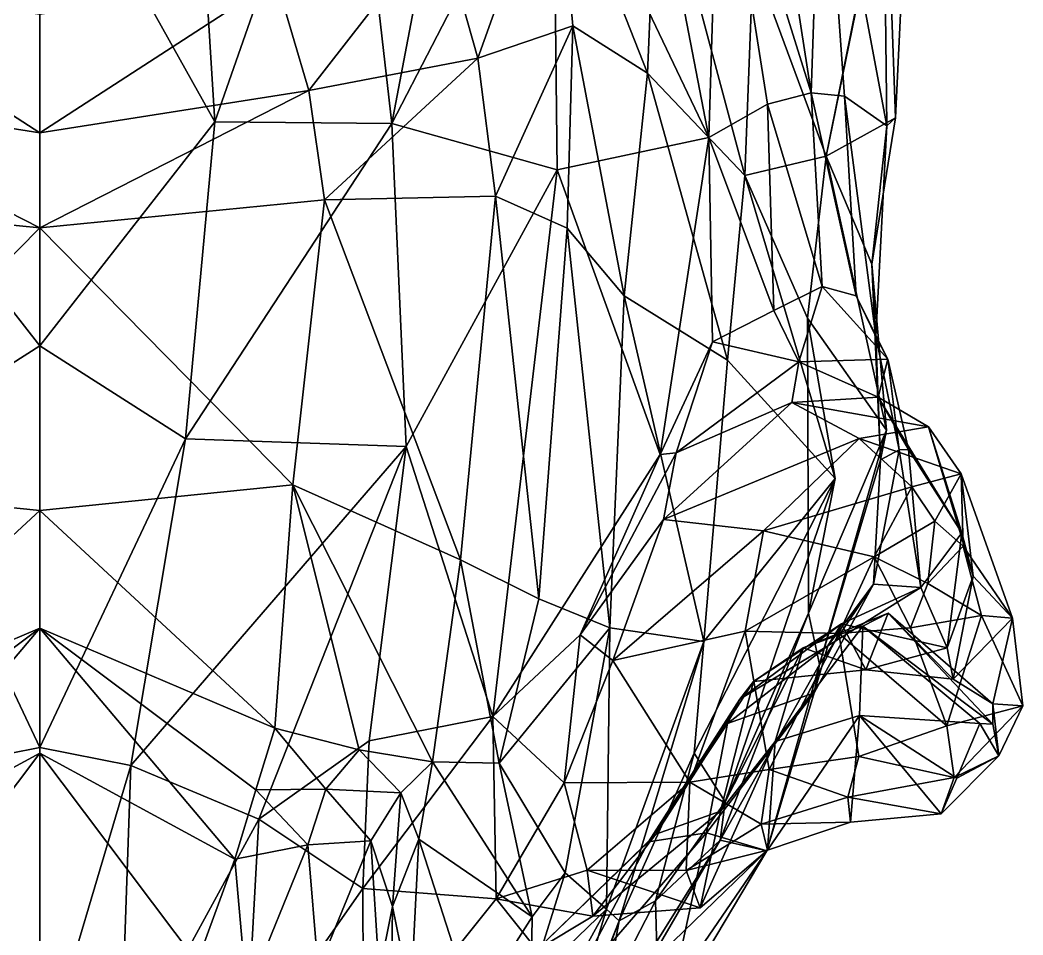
# Model space of a CAD drawing. Extents: x -0.2 to 0.2, y -0.75 to 0.89.
# Drawn here: x -0.0027 to 0.1346, y -0.5739 to -0.4487 of the extents above; entities that cross this region are included whole.
import ezdxf

# ---------------------------------------------------------------- set-up
doc = ezdxf.new("R2010")
doc.units = 0
doc.layers.add('WOLF$LWO', color=1, linetype='CONTINUOUS')

msp = doc.modelspace()

# ---------------------------------------------------------------- linework, layer by layer
at = {"layer": 'WOLF$LWO'}
for points in [[(0.10766, -0.46731, 0.74894), (0.0977, -0.44029, 0.70857), (0.12107, -0.40176, 0.73203)], [(0.12107, -0.40176, 0.73203), (0.1198, -0.40682, 0.76284), (0.10766, -0.46731, 0.74894)], [(0.11717, -0.46206, 0.783), (0.10766, -0.46731, 0.74894), (0.1198, -0.40682, 0.76284)], [(0.11717, -0.46206, 0.783), (0.1198, -0.40682, 0.76284), (0.11539, -0.41246, 0.78599)], [(0.02396, -0.46259, 0.89172), (0.04224, -0.41041, 0.87225), (0.02119, -0.41784, 0.87445)], [(0.02396, -0.46259, 0.89172), (0.04819, -0.4628, 0.8925), (0.04224, -0.41041, 0.87225)], [(0.05688, -0.4173, 0.87148), (0.04224, -0.41041, 0.87225), (0.04819, -0.4628, 0.8925)], [(0.11597, -0.46314, 0.8098), (0.11539, -0.41246, 0.78599), (0.10707, -0.41568, 0.81496)], [(0.11597, -0.46314, 0.8098), (0.11717, -0.46206, 0.783), (0.11539, -0.41246, 0.78599)], [(0.10562, -0.45862, 0.8493), (0.10707, -0.41568, 0.81496), (0.09939, -0.41823, 0.83602)], [(0.10562, -0.45862, 0.8493), (0.1102, -0.45909, 0.82899), (0.10707, -0.41568, 0.81496)], [(0.1102, -0.45909, 0.82899), (0.11597, -0.46314, 0.8098), (0.10707, -0.41568, 0.81496)], [(0.04819, -0.4628, 0.8925), (0.07032, -0.42006, 0.86877), (0.05688, -0.4173, 0.87148)], [(0, -0.4197, 0.87919), (-0.02119, -0.41784, 0.87445), (-0.02396, -0.46259, 0.89172)], [(0.02119, -0.41784, 0.87445), (0, -0.4197, 0.87919), (0.02396, -0.46259, 0.89172)], [(0.09163, -0.46472, 0.88115), (0.09304, -0.41825, 0.85305), (0.08306, -0.4205, 0.86293)], [(0.09163, -0.46472, 0.88115), (0.09963, -0.46019, 0.86538), (0.09304, -0.41825, 0.85305)], [(0.09939, -0.41823, 0.83602), (0.09304, -0.41825, 0.85305), (0.10562, -0.45862, 0.8493)], [(0.09963, -0.46019, 0.86538), (0.10562, -0.45862, 0.8493), (0.09304, -0.41825, 0.85305)], [(0, -0.4197, 0.87919), (-0.02396, -0.46259, 0.89172), (0, -0.49324, 0.89976)], [(0.02396, -0.46259, 0.89172), (0, -0.4197, 0.87919), (0, -0.49324, 0.89976)], [(0.04819, -0.4628, 0.8925), (0.07085, -0.46917, 0.88816), (0.07032, -0.42006, 0.86877)], [(0.07085, -0.46917, 0.88816), (0.09163, -0.46472, 0.88115), (0.07032, -0.42006, 0.86877)], [(0.08306, -0.4205, 0.86293), (0.07032, -0.42006, 0.86877), (0.09163, -0.46472, 0.88115)], [(0.05998, -0.45389, 0.62731), (0.05475, -0.43533, 0.61464), (0.07068, -0.42406, 0.63298)], [(0.07068, -0.42406, 0.63298), (0.07301, -0.44946, 0.64608), (0.05998, -0.45389, 0.62731)], [(0.07068, -0.42406, 0.63298), (0.08455, -0.42501, 0.66685), (0.08322, -0.45594, 0.67213)], [(0.07301, -0.44946, 0.64608), (0.07068, -0.42406, 0.63298), (0.08322, -0.45594, 0.67213)], [(0.08322, -0.45594, 0.67213), (0.08455, -0.42501, 0.66685), (0.09653, -0.46994, 0.70595)], [(0.08455, -0.42501, 0.66685), (0.0977, -0.44029, 0.70857), (0.09653, -0.46994, 0.70595)], [(0.03687, -0.45832, 0.60353), (0.03238, -0.44309, 0.59158), (0.05475, -0.43533, 0.61464)], [(0.05475, -0.43533, 0.61464), (0.05998, -0.45389, 0.62731), (0.03687, -0.45832, 0.60353)], [(0.09653, -0.46994, 0.70595), (0.0977, -0.44029, 0.70857), (0.10766, -0.46731, 0.74894)], [(-0.03687, -0.45832, 0.60353), (-0.03238, -0.44309, 0.59158), (0, -0.46409, 0.59961)], [(0, -0.44786, 0.58792), (0, -0.46409, 0.59961), (-0.03238, -0.44309, 0.59158)], [(0.03238, -0.44309, 0.59158), (0.03687, -0.45832, 0.60353), (0, -0.46409, 0.59961)], [(0, -0.46409, 0.59961), (0, -0.44786, 0.58792), (0.03238, -0.44309, 0.59158)], [(0.06239, -0.47276, 0.64204), (0.05998, -0.45389, 0.62731), (0.07301, -0.44946, 0.64608)], [(0.07301, -0.44946, 0.64608), (0.07221, -0.47716, 0.66354), (0.06239, -0.47276, 0.64204)], [(0.07221, -0.47716, 0.66354), (0.07301, -0.44946, 0.64608), (0.08003, -0.4864, 0.68489)], [(0.07301, -0.44946, 0.64608), (0.08322, -0.45594, 0.67213), (0.08003, -0.4864, 0.68489)], [(0.03899, -0.47327, 0.61823), (0.03687, -0.45832, 0.60353), (0.05998, -0.45389, 0.62731)], [(0.05998, -0.45389, 0.62731), (0.06239, -0.47276, 0.64204), (0.03899, -0.47327, 0.61823)], [(0.08003, -0.4864, 0.68489), (0.08322, -0.45594, 0.67213), (0.09416, -0.49521, 0.71011)], [(0.08322, -0.45594, 0.67213), (0.09653, -0.46994, 0.70595), (0.09416, -0.49521, 0.71011)], [(-0.03899, -0.47327, 0.61823), (-0.03687, -0.45832, 0.60353), (0, -0.47712, 0.61365)], [(0, -0.46409, 0.59961), (0, -0.47712, 0.61365), (-0.03687, -0.45832, 0.60353)], [(0.03687, -0.45832, 0.60353), (0.03899, -0.47327, 0.61823), (0, -0.47712, 0.61365)], [(0, -0.47712, 0.61365), (0, -0.46409, 0.59961), (0.03687, -0.45832, 0.60353)], [(0.10562, -0.45862, 0.8493), (0.09963, -0.46019, 0.86538), (0.10712, -0.48513, 0.86772)], [(0.11178, -0.48641, 0.85077), (0.10562, -0.45862, 0.8493), (0.10712, -0.48513, 0.86772)], [(0.1102, -0.45909, 0.82899), (0.10562, -0.45862, 0.8493), (0.11178, -0.48641, 0.85077)], [(0.1102, -0.45909, 0.82899), (0.11178, -0.48641, 0.85077), (0.11446, -0.49199, 0.83334)], [(0.11597, -0.46314, 0.8098), (0.1102, -0.45909, 0.82899), (0.11446, -0.49199, 0.83334)], [(0.09963, -0.46019, 0.86538), (0.09163, -0.46472, 0.88115), (0.1005, -0.4884, 0.8796)], [(0.09963, -0.46019, 0.86538), (0.1005, -0.4884, 0.8796), (0.10712, -0.48513, 0.86772)], [(-0.02396, -0.46259, 0.89172), (-0.01997, -0.506, 0.90093), (0, -0.49324, 0.89976)], [(0.01997, -0.506, 0.90093), (0.02396, -0.46259, 0.89172), (0, -0.49324, 0.89976)], [(0.02396, -0.46259, 0.89172), (0.01997, -0.506, 0.90093), (0.04819, -0.4628, 0.8925)], [(0.11393, -0.48205, 0.80051), (0.10766, -0.46731, 0.74894), (0.11717, -0.46206, 0.783)], [(0.11717, -0.46206, 0.783), (0.11597, -0.46314, 0.8098), (0.11393, -0.48205, 0.80051)], [(0.04819, -0.4628, 0.8925), (0.01997, -0.506, 0.90093), (0.05018, -0.50704, 0.89697)], [(0.05018, -0.50704, 0.89697), (0.07085, -0.46917, 0.88816), (0.04819, -0.4628, 0.8925)], [(0.11393, -0.48205, 0.80051), (0.11597, -0.46314, 0.8098), (0.11446, -0.49199, 0.83334)], [(0.09163, -0.46472, 0.88115), (0.07085, -0.46917, 0.88816), (0.08494, -0.50811, 0.89487)], [(0.09163, -0.46472, 0.88115), (0.08494, -0.50811, 0.89487), (0.09213, -0.49271, 0.88853)], [(0.1005, -0.4884, 0.8796), (0.09163, -0.46472, 0.88115), (0.09213, -0.49271, 0.88853)], [(0.10766, -0.46731, 0.74894), (0.10514, -0.48948, 0.74362), (0.09653, -0.46994, 0.70595)], [(0.10514, -0.48948, 0.74362), (0.10766, -0.46731, 0.74894), (0.11594, -0.50477, 0.78988)], [(0.11594, -0.50477, 0.78988), (0.10766, -0.46731, 0.74894), (0.11393, -0.48205, 0.80051)], [(0.07085, -0.46917, 0.88816), (0.05018, -0.50704, 0.89697), (0.06204, -0.54397, 0.89266)], [(0.07085, -0.46917, 0.88816), (0.06204, -0.54397, 0.89266), (0.08494, -0.50811, 0.89487)], [(0.09416, -0.49521, 0.71011), (0.09653, -0.46994, 0.70595), (0.1089, -0.51142, 0.74259)], [(0.09653, -0.46994, 0.70595), (0.10514, -0.48948, 0.74362), (0.1089, -0.51142, 0.74259)], [(-0.03899, -0.47327, 0.61823), (0, -0.47712, 0.61365), (-0.03467, -0.51229, 0.65445)], [(0, -0.47712, 0.61365), (0.03899, -0.47327, 0.61823), (0.03467, -0.51229, 0.65445)], [(0.03467, -0.51229, 0.65445), (0.03899, -0.47327, 0.61823), (0.0576, -0.52252, 0.68174)], [(0.03899, -0.47327, 0.61823), (0.06239, -0.47276, 0.64204), (0.0576, -0.52252, 0.68174)], [(0.0576, -0.52252, 0.68174), (0.06239, -0.47276, 0.64204), (0.06833, -0.52786, 0.69701)], [(0.06239, -0.47276, 0.64204), (0.07221, -0.47716, 0.66354), (0.06833, -0.52786, 0.69701)], [(0, -0.47712, 0.61365), (0, -0.51581, 0.63815), (-0.03467, -0.51229, 0.65445)], [(0, -0.51581, 0.63815), (0, -0.47712, 0.61365), (0.03467, -0.51229, 0.65445)], [(0.06833, -0.52786, 0.69701), (0.07221, -0.47716, 0.66354), (0.07805, -0.53184, 0.70677)], [(0.07221, -0.47716, 0.66354), (0.08003, -0.4864, 0.68489), (0.07805, -0.53184, 0.70677)], [(0.11446, -0.49199, 0.83334), (0.1151, -0.50884, 0.82141), (0.11393, -0.48205, 0.80051)], [(0.11594, -0.50477, 0.78988), (0.11393, -0.48205, 0.80051), (0.1151, -0.50884, 0.82141)], [(0.10396, -0.49542, 0.87311), (0.10712, -0.48513, 0.86772), (0.1005, -0.4884, 0.8796)], [(0.10396, -0.49542, 0.87311), (0.11614, -0.49509, 0.84628), (0.10712, -0.48513, 0.86772)], [(0.11178, -0.48641, 0.85077), (0.10712, -0.48513, 0.86772), (0.11614, -0.49509, 0.84628)], [(0.07805, -0.53184, 0.70677), (0.08003, -0.4864, 0.68489), (0.09093, -0.53371, 0.7252)], [(0.08003, -0.4864, 0.68489), (0.09416, -0.49521, 0.71011), (0.09093, -0.53371, 0.7252)], [(0.11614, -0.49509, 0.84628), (0.11446, -0.49199, 0.83334), (0.11178, -0.48641, 0.85077)], [(0.1005, -0.4884, 0.8796), (0.09213, -0.49271, 0.88853), (0.10396, -0.49542, 0.87311)], [(0.1089, -0.51142, 0.74259), (0.10514, -0.48948, 0.74362), (0.10528, -0.52982, 0.78637)], [(0.11594, -0.50477, 0.78988), (0.10528, -0.52982, 0.78637), (0.10514, -0.48948, 0.74362)], [(0.08715, -0.50788, 0.88982), (0.09213, -0.49271, 0.88853), (0.08494, -0.50811, 0.89487)], [(0.08715, -0.50788, 0.88982), (0.10396, -0.49542, 0.87311), (0.09213, -0.49271, 0.88853)], [(0.11446, -0.49199, 0.83334), (0.11614, -0.49509, 0.84628), (0.1177, -0.5075, 0.84125)], [(0.1177, -0.5075, 0.84125), (0.1151, -0.50884, 0.82141), (0.11446, -0.49199, 0.83334)], [(0, -0.49324, 0.89976), (-0.01997, -0.506, 0.90093), (0, -0.54823, 0.90258)], [(0.01997, -0.506, 0.90093), (0, -0.49324, 0.89976), (0, -0.54823, 0.90258)], [(0.103, -0.50099, 0.87687), (0.10396, -0.49542, 0.87311), (0.08715, -0.50788, 0.88982)], [(0.09093, -0.53371, 0.7252), (0.09416, -0.49521, 0.71011), (0.1089, -0.51142, 0.74259)], [(0.103, -0.50099, 0.87687), (0.11482, -0.50029, 0.86525), (0.10396, -0.49542, 0.87311)], [(0.11482, -0.50029, 0.86525), (0.11614, -0.49509, 0.84628), (0.10396, -0.49542, 0.87311)], [(0.11614, -0.49509, 0.84628), (0.11482, -0.50029, 0.86525), (0.11896, -0.50743, 0.85848)], [(0.11896, -0.50743, 0.85848), (0.1177, -0.5075, 0.84125), (0.11614, -0.49509, 0.84628)], [(0.08542, -0.517, 0.89032), (0.103, -0.50099, 0.87687), (0.08715, -0.50788, 0.88982)], [(0.1122, -0.50592, 0.88733), (0.103, -0.50099, 0.87687), (0.08542, -0.517, 0.89032)], [(0.12168, -0.50434, 0.87977), (0.11482, -0.50029, 0.86525), (0.103, -0.50099, 0.87687)], [(0.103, -0.50099, 0.87687), (0.1122, -0.50592, 0.88733), (0.12168, -0.50434, 0.87977)], [(0.11482, -0.50029, 0.86525), (0.12168, -0.50434, 0.87977), (0.12624, -0.51885, 0.87971)], [(0.12624, -0.51885, 0.87971), (0.11896, -0.50743, 0.85848), (0.11482, -0.50029, 0.86525)], [(0.10528, -0.52982, 0.78637), (0.11594, -0.50477, 0.78988), (0.10678, -0.53688, 0.8179)], [(0.1151, -0.50884, 0.82141), (0.10678, -0.53688, 0.8179), (0.11594, -0.50477, 0.78988)], [(0.12615, -0.51076, 0.89497), (0.12168, -0.50434, 0.87977), (0.1122, -0.50592, 0.88733)], [(0.12168, -0.50434, 0.87977), (0.12615, -0.51076, 0.89497), (0.12783, -0.52478, 0.89562)], [(0.12783, -0.52478, 0.89562), (0.12624, -0.51885, 0.87971), (0.12168, -0.50434, 0.87977)], [(-0.01249, -0.5507, 0.90077), (0, -0.54823, 0.90258), (-0.01997, -0.506, 0.90093)], [(0, -0.54823, 0.90258), (0.01249, -0.5507, 0.90077), (0.01997, -0.506, 0.90093)], [(0.05018, -0.50704, 0.89697), (0.01997, -0.506, 0.90093), (0.01249, -0.5507, 0.90077)], [(0.08542, -0.517, 0.89032), (0.09911, -0.51858, 0.90445), (0.1122, -0.50592, 0.88733)], [(0.11939, -0.51254, 0.89958), (0.1122, -0.50592, 0.88733), (0.09911, -0.51858, 0.90445)], [(0.1122, -0.50592, 0.88733), (0.11939, -0.51254, 0.89958), (0.12615, -0.51076, 0.89497)], [(0.01249, -0.5507, 0.90077), (0.02998, -0.55802, 0.89776), (0.05018, -0.50704, 0.89697)], [(0.04511, -0.54731, 0.89986), (0.05018, -0.50704, 0.89697), (0.02998, -0.55802, 0.89776)], [(0.06204, -0.54397, 0.89266), (0.05018, -0.50704, 0.89697), (0.04511, -0.54731, 0.89986)], [(0.08542, -0.517, 0.89032), (0.08715, -0.50788, 0.88982), (0.07401, -0.5328, 0.89702)], [(0.08494, -0.50811, 0.89487), (0.07401, -0.5328, 0.89702), (0.08715, -0.50788, 0.88982)], [(0.12064, -0.52632, 0.85618), (0.11418, -0.52585, 0.83803), (0.1177, -0.5075, 0.84125)], [(0.1151, -0.50884, 0.82141), (0.1177, -0.5075, 0.84125), (0.11418, -0.52585, 0.83803)], [(0.1177, -0.5075, 0.84125), (0.11896, -0.50743, 0.85848), (0.12064, -0.52632, 0.85618)], [(0.12064, -0.52632, 0.85618), (0.11896, -0.50743, 0.85848), (0.12624, -0.51885, 0.87971)], [(0.07401, -0.5328, 0.89702), (0.08494, -0.50811, 0.89487), (0.06204, -0.54397, 0.89266)], [(0.11418, -0.52585, 0.83803), (0.10678, -0.53688, 0.8179), (0.1151, -0.50884, 0.82141)], [(0.12256, -0.51726, 0.90439), (0.12615, -0.51076, 0.89497), (0.11939, -0.51254, 0.89958)], [(0.12645, -0.52065, 0.90998), (0.12615, -0.51076, 0.89497), (0.12256, -0.51726, 0.90439)], [(0.13321, -0.53051, 0.91607), (0.12783, -0.52478, 0.89562), (0.12615, -0.51076, 0.89497)], [(0.12645, -0.52065, 0.90998), (0.13321, -0.53051, 0.91607), (0.12615, -0.51076, 0.89497)], [(0.08959, -0.549, 0.75426), (0.1089, -0.51142, 0.74259), (0.09384, -0.55566, 0.7764)], [(0.1089, -0.51142, 0.74259), (0.08959, -0.549, 0.75426), (0.09093, -0.53371, 0.7252)], [(0.10528, -0.52982, 0.78637), (0.09384, -0.55566, 0.7764), (0.1089, -0.51142, 0.74259)], [(-0.03467, -0.51229, 0.65445), (0, -0.51581, 0.63815), (-0.03219, -0.54557, 0.66956)], [(0, -0.51581, 0.63815), (0.03467, -0.51229, 0.65445), (0.03219, -0.54557, 0.66956)], [(0.04372, -0.54854, 0.67321), (0.03219, -0.54557, 0.66956), (0.03467, -0.51229, 0.65445)], [(0.03467, -0.51229, 0.65445), (0.0576, -0.52252, 0.68174), (0.05379, -0.55018, 0.6829)], [(0.03467, -0.51229, 0.65445), (0.05379, -0.55018, 0.6829), (0.04372, -0.54854, 0.67321)], [(0.09911, -0.51858, 0.90445), (0.11427, -0.52215, 0.91754), (0.11939, -0.51254, 0.89958)], [(0.12256, -0.51726, 0.90439), (0.11939, -0.51254, 0.89958), (0.11427, -0.52215, 0.91754)], [(-0.03219, -0.54557, 0.66956), (0, -0.51581, 0.63815), (0, -0.5319, 0.65215)], [(0, -0.51581, 0.63815), (0.03219, -0.54557, 0.66956), (0, -0.5319, 0.65215)], [(0.07401, -0.5328, 0.89702), (0.07849, -0.53633, 0.90009), (0.08542, -0.517, 0.89032)], [(0.09911, -0.51858, 0.90445), (0.08542, -0.517, 0.89032), (0.07849, -0.53633, 0.90009)], [(0.11427, -0.52215, 0.91754), (0.1216, -0.52577, 0.92353), (0.12256, -0.51726, 0.90439)], [(0.12645, -0.52065, 0.90998), (0.12256, -0.51726, 0.90439), (0.1216, -0.52577, 0.92353)], [(0.07849, -0.53633, 0.90009), (0.0966, -0.53232, 0.91586), (0.09911, -0.51858, 0.90445)], [(0.11427, -0.52215, 0.91754), (0.09911, -0.51858, 0.90445), (0.0966, -0.53232, 0.91586)], [(0.12426, -0.53457, 0.88034), (0.12064, -0.52632, 0.85618), (0.12624, -0.51885, 0.87971)], [(0.12426, -0.53457, 0.88034), (0.12624, -0.51885, 0.87971), (0.12783, -0.52478, 0.89562)], [(0.1216, -0.52577, 0.92353), (0.12895, -0.53015, 0.93217), (0.12645, -0.52065, 0.90998)], [(0.13321, -0.53051, 0.91607), (0.12645, -0.52065, 0.90998), (0.12895, -0.53015, 0.93217)], [(0.0576, -0.52252, 0.68174), (0.06292, -0.55037, 0.70196), (0.05379, -0.55018, 0.6829)], [(0.0576, -0.52252, 0.68174), (0.06833, -0.52786, 0.69701), (0.06292, -0.55037, 0.70196)], [(0.0966, -0.53232, 0.91586), (0.10941, -0.53263, 0.92998), (0.11427, -0.52215, 0.91754)], [(0.11427, -0.52215, 0.91754), (0.10941, -0.53263, 0.92998), (0.11922, -0.53183, 0.93274)], [(0.11922, -0.53183, 0.93274), (0.1216, -0.52577, 0.92353), (0.11427, -0.52215, 0.91754)], [(0.10603, -0.54075, 0.84588), (0.10678, -0.53688, 0.8179), (0.11418, -0.52585, 0.83803)], [(0.10793, -0.5343, 0.85406), (0.10603, -0.54075, 0.84588), (0.11418, -0.52585, 0.83803)], [(0.10793, -0.5343, 0.85406), (0.11418, -0.52585, 0.83803), (0.12064, -0.52632, 0.85618)], [(0.11922, -0.53183, 0.93274), (0.12895, -0.53015, 0.93217), (0.1216, -0.52577, 0.92353)], [(0.12509, -0.53889, 0.89801), (0.12426, -0.53457, 0.88034), (0.12783, -0.52478, 0.89562)], [(0.12509, -0.53889, 0.89801), (0.12783, -0.52478, 0.89562), (0.13321, -0.53051, 0.91607)], [(0.10979, -0.53129, 0.86488), (0.10793, -0.5343, 0.85406), (0.12064, -0.52632, 0.85618)], [(0.10979, -0.53129, 0.86488), (0.12064, -0.52632, 0.85618), (0.12426, -0.53457, 0.88034)], [(0.06292, -0.55037, 0.70196), (0.06833, -0.52786, 0.69701), (0.07805, -0.53184, 0.70677)], [(0.09384, -0.55566, 0.7764), (0.10528, -0.52982, 0.78637), (0.09316, -0.56091, 0.79561)], [(0.10678, -0.53688, 0.8179), (0.09316, -0.56091, 0.79561), (0.10528, -0.52982, 0.78637)], [(0.10454, -0.53458, 0.89418), (0.11311, -0.53758, 0.88099), (0.11617, -0.52982, 0.90391)], [(0.11272, -0.53162, 0.91427), (0.10454, -0.53458, 0.89418), (0.11617, -0.52982, 0.90391)], [(0.11272, -0.53162, 0.91427), (0.11617, -0.52982, 0.90391), (0.1305, -0.54505, 0.92055)], [(0.11617, -0.52982, 0.90391), (0.11311, -0.53758, 0.88099), (0.12509, -0.53889, 0.89801)], [(0.11617, -0.52982, 0.90391), (0.12509, -0.53889, 0.89801), (0.13049, -0.54223, 0.91268)], [(0.1305, -0.54505, 0.92055), (0.11617, -0.52982, 0.90391), (0.13049, -0.54223, 0.91268)], [(0.09588, -0.54161, 0.86825), (0.10793, -0.5343, 0.85406), (0.10979, -0.53129, 0.86488)], [(0.09772, -0.5392, 0.87475), (0.09588, -0.54161, 0.86825), (0.10979, -0.53129, 0.86488)], [(0.09772, -0.5392, 0.87475), (0.10979, -0.53129, 0.86488), (0.11311, -0.53758, 0.88099)], [(0.11311, -0.53758, 0.88099), (0.10979, -0.53129, 0.86488), (0.12426, -0.53457, 0.88034)], [(0.12421, -0.54524, 0.94341), (0.12895, -0.53015, 0.93217), (0.11922, -0.53183, 0.93274)], [(0.13462, -0.54252, 0.93936), (0.12895, -0.53015, 0.93217), (0.12421, -0.54524, 0.94341)], [(0.13321, -0.53051, 0.91607), (0.13049, -0.54223, 0.91268), (0.12509, -0.53889, 0.89801)], [(0.12895, -0.53015, 0.93217), (0.13462, -0.54252, 0.93936), (0.13321, -0.53051, 0.91607)], [(0.13049, -0.54223, 0.91268), (0.13321, -0.53051, 0.91607), (0.13462, -0.54252, 0.93936)], [(0, -0.5319, 0.65215), (-0.02961, -0.55402, 0.66918), (-0.03219, -0.54557, 0.66956)], [(-0.02961, -0.55402, 0.66918), (0, -0.5319, 0.65215), (-0.02672, -0.56353, 0.66635)], [(0, -0.5319, 0.65215), (0, -0.54899, 0.65385), (-0.02672, -0.56353, 0.66635)], [(0, -0.5319, 0.65215), (0.02961, -0.55402, 0.66918), (0.02672, -0.56353, 0.66635)], [(0.02961, -0.55402, 0.66918), (0, -0.5319, 0.65215), (0.03219, -0.54557, 0.66956)], [(0, -0.54899, 0.65385), (0, -0.5319, 0.65215), (0.02672, -0.56353, 0.66635)], [(0.07805, -0.53184, 0.70677), (0.07194, -0.56536, 0.71031), (0.06292, -0.55037, 0.70196)], [(0.07194, -0.56536, 0.71031), (0.07805, -0.53184, 0.70677), (0.0776, -0.57035, 0.72725)], [(0.07805, -0.53184, 0.70677), (0.09093, -0.53371, 0.7252), (0.0776, -0.57035, 0.72725)], [(0.0966, -0.53232, 0.91586), (0.07849, -0.53633, 0.90009), (0.089, -0.55299, 0.90871)], [(0.089, -0.55299, 0.90871), (0.09987, -0.55122, 0.9229), (0.0966, -0.53232, 0.91586)], [(0.10941, -0.53263, 0.92998), (0.0966, -0.53232, 0.91586), (0.09987, -0.55122, 0.9229)], [(0.09987, -0.55122, 0.9229), (0.11216, -0.54944, 0.93625), (0.10941, -0.53263, 0.92998)], [(0.1007, -0.54742, 0.90792), (0.10454, -0.53458, 0.89418), (0.11272, -0.53162, 0.91427)], [(0.11272, -0.53162, 0.91427), (0.11223, -0.54386, 0.92626), (0.1007, -0.54742, 0.90792)], [(0.12421, -0.54524, 0.94341), (0.11922, -0.53183, 0.93274), (0.10941, -0.53263, 0.92998)], [(0.10941, -0.53263, 0.92998), (0.11216, -0.54944, 0.93625), (0.12421, -0.54524, 0.94341)], [(0.11223, -0.54386, 0.92626), (0.11272, -0.53162, 0.91427), (0.12874, -0.54496, 0.92966)], [(0.12874, -0.54496, 0.92966), (0.11272, -0.53162, 0.91427), (0.1305, -0.54505, 0.92055)], [(0.06204, -0.54397, 0.89266), (0.07183, -0.55306, 0.89255), (0.07401, -0.5328, 0.89702)], [(0.07849, -0.53633, 0.90009), (0.07401, -0.5328, 0.89702), (0.07183, -0.55306, 0.89255)], [(0.0776, -0.57035, 0.72725), (0.09093, -0.53371, 0.7252), (0.07936, -0.57193, 0.73886)], [(0.09093, -0.53371, 0.7252), (0.08959, -0.549, 0.75426), (0.07936, -0.57193, 0.73886)], [(0.09322, -0.55696, 0.88934), (0.09772, -0.5392, 0.87475), (0.10454, -0.53458, 0.89418)], [(0.10454, -0.53458, 0.89418), (0.1007, -0.54742, 0.90792), (0.09322, -0.55696, 0.88934)], [(0.09416, -0.54495, 0.86215), (0.10603, -0.54075, 0.84588), (0.10793, -0.5343, 0.85406)], [(0.09588, -0.54161, 0.86825), (0.09416, -0.54495, 0.86215), (0.10793, -0.5343, 0.85406)], [(0.10454, -0.53458, 0.89418), (0.09772, -0.5392, 0.87475), (0.11311, -0.53758, 0.88099)], [(0.11311, -0.53758, 0.88099), (0.12426, -0.53457, 0.88034), (0.12509, -0.53889, 0.89801)], [(0.07183, -0.55306, 0.89255), (0.089, -0.55299, 0.90871), (0.07849, -0.53633, 0.90009)], [(0.09956, -0.56238, 0.83012), (0.09316, -0.56091, 0.79561), (0.10678, -0.53688, 0.8179)], [(0.10678, -0.53688, 0.8179), (0.10603, -0.54075, 0.84588), (0.09956, -0.56238, 0.83012)], [(0.08436, -0.56008, 0.87551), (0.09588, -0.54161, 0.86825), (0.09772, -0.5392, 0.87475)], [(0.09772, -0.5392, 0.87475), (0.09322, -0.55696, 0.88934), (0.08436, -0.56008, 0.87551)], [(0.10603, -0.54075, 0.84588), (0.09416, -0.54495, 0.86215), (0.09128, -0.5599, 0.85147)], [(0.09128, -0.5599, 0.85147), (0.09956, -0.56238, 0.83012), (0.10603, -0.54075, 0.84588)], [(0.08335, -0.56113, 0.86647), (0.09416, -0.54495, 0.86215), (0.09588, -0.54161, 0.86825)], [(0.09588, -0.54161, 0.86825), (0.08436, -0.56008, 0.87551), (0.08335, -0.56113, 0.86647)], [(0.13131, -0.54938, 0.93231), (0.1305, -0.54505, 0.92055), (0.13049, -0.54223, 0.91268)], [(0.13462, -0.54252, 0.93936), (0.13131, -0.54938, 0.93231), (0.13049, -0.54223, 0.91268)], [(0.12421, -0.54524, 0.94341), (0.12519, -0.55233, 0.94147), (0.13462, -0.54252, 0.93936)], [(0.13131, -0.54938, 0.93231), (0.13462, -0.54252, 0.93936), (0.12519, -0.55233, 0.94147)], [(0.06204, -0.54397, 0.89266), (0.04511, -0.54731, 0.89986), (0.04423, -0.56751, 0.88962)], [(0.06248, -0.56895, 0.884), (0.06204, -0.54397, 0.89266), (0.04423, -0.56751, 0.88962)], [(0.07183, -0.55306, 0.89255), (0.06204, -0.54397, 0.89266), (0.06248, -0.56895, 0.884)], [(0.09128, -0.5599, 0.85147), (0.09416, -0.54495, 0.86215), (0.08335, -0.56113, 0.86647)], [(0.09967, -0.5623, 0.91255), (0.1007, -0.54742, 0.90792), (0.11223, -0.54386, 0.92626)], [(0.11223, -0.54386, 0.92626), (0.11101, -0.55846, 0.92692), (0.09967, -0.5623, 0.91255)], [(0.11101, -0.55846, 0.92692), (0.11223, -0.54386, 0.92626), (0.12345, -0.55729, 0.93463)], [(0.11223, -0.54386, 0.92626), (0.12558, -0.55244, 0.93376), (0.12345, -0.55729, 0.93463)], [(0.12874, -0.54496, 0.92966), (0.12558, -0.55244, 0.93376), (0.11223, -0.54386, 0.92626)], [(0.12874, -0.54496, 0.92966), (0.13131, -0.54938, 0.93231), (0.12558, -0.55244, 0.93376)], [(0.13131, -0.54938, 0.93231), (0.12874, -0.54496, 0.92966), (0.1305, -0.54505, 0.92055)], [(0.03916, -0.55393, 0.67228), (0.02961, -0.55402, 0.66918), (0.03219, -0.54557, 0.66956)], [(0.04372, -0.54854, 0.67321), (0.03916, -0.55393, 0.67228), (0.03219, -0.54557, 0.66956)], [(0.12519, -0.55233, 0.94147), (0.12421, -0.54524, 0.94341), (0.11216, -0.54944, 0.93625)], [(0.04423, -0.56751, 0.88962), (0.04511, -0.54731, 0.89986), (0.02998, -0.55802, 0.89776)], [(0.09045, -0.57017, 0.89553), (0.09322, -0.55696, 0.88934), (0.1007, -0.54742, 0.90792)], [(0.1007, -0.54742, 0.90792), (0.09967, -0.5623, 0.91255), (0.09045, -0.57017, 0.89553)], [(0, -0.54899, 0.65385), (-0.02158, -0.57759, 0.66007), (-0.02672, -0.56353, 0.66635)], [(0, -0.54899, 0.65385), (0, -0.57735, 0.65067), (-0.02158, -0.57759, 0.66007)], [(0, -0.54823, 0.90258), (-0.01249, -0.5507, 0.90077), (0, -0.59266, 0.88676)], [(0.01249, -0.5507, 0.90077), (0, -0.54823, 0.90258), (0, -0.59266, 0.88676)], [(0.02158, -0.57759, 0.66007), (0, -0.54899, 0.65385), (0.02672, -0.56353, 0.66635)], [(0, -0.57735, 0.65067), (0, -0.54899, 0.65385), (0.02158, -0.57759, 0.66007)], [(0.03916, -0.55393, 0.67228), (0.04372, -0.54854, 0.67321), (0.04943, -0.55443, 0.67932)], [(0.04943, -0.55443, 0.67932), (0.04372, -0.54854, 0.67321), (0.05379, -0.55018, 0.6829)], [(0.07936, -0.57193, 0.73886), (0.08959, -0.549, 0.75426), (0.0843, -0.56919, 0.76598)], [(0.09384, -0.55566, 0.7764), (0.0843, -0.56919, 0.76598), (0.08959, -0.549, 0.75426)], [(0.05193, -0.56079, 0.68892), (0.04943, -0.55443, 0.67932), (0.05379, -0.55018, 0.6829)], [(0.05193, -0.56079, 0.68892), (0.05379, -0.55018, 0.6829), (0.06742, -0.57139, 0.69649)], [(0.06742, -0.57139, 0.69649), (0.05379, -0.55018, 0.6829), (0.06292, -0.55037, 0.70196)], [(0.06742, -0.57139, 0.69649), (0.06292, -0.55037, 0.70196), (0.07194, -0.56536, 0.71031)], [(0.11216, -0.54944, 0.93625), (0.09987, -0.55122, 0.9229), (0.11064, -0.55502, 0.93307)], [(0.11216, -0.54944, 0.93625), (0.11064, -0.55502, 0.93307), (0.12519, -0.55233, 0.94147)], [(0.12558, -0.55244, 0.93376), (0.13131, -0.54938, 0.93231), (0.12345, -0.55729, 0.93463)], [(0.12519, -0.55233, 0.94147), (0.12345, -0.55729, 0.93463), (0.13131, -0.54938, 0.93231)], [(-0.01103, -0.59286, 0.88601), (0, -0.59266, 0.88676), (-0.01249, -0.5507, 0.90077)], [(0, -0.59266, 0.88676), (0.01103, -0.59286, 0.88601), (0.01249, -0.5507, 0.90077)], [(0.02998, -0.55802, 0.89776), (0.01249, -0.5507, 0.90077), (0.01103, -0.59286, 0.88601)], [(0.09987, -0.55122, 0.9229), (0.089, -0.55299, 0.90871), (0.09877, -0.55873, 0.9187)], [(0.09987, -0.55122, 0.9229), (0.09877, -0.55873, 0.9187), (0.11064, -0.55502, 0.93307)], [(0.07494, -0.56503, 0.88825), (0.07183, -0.55306, 0.89255), (0.06248, -0.56895, 0.884)], [(0.089, -0.55299, 0.90871), (0.07183, -0.55306, 0.89255), (0.07494, -0.56503, 0.88825)], [(0.08852, -0.56505, 0.9037), (0.089, -0.55299, 0.90871), (0.07494, -0.56503, 0.88825)], [(0.089, -0.55299, 0.90871), (0.08852, -0.56505, 0.9037), (0.09877, -0.55873, 0.9187)], [(0.12345, -0.55729, 0.93463), (0.12519, -0.55233, 0.94147), (0.11064, -0.55502, 0.93307)], [(0.02961, -0.55402, 0.66918), (0.03671, -0.56153, 0.67003), (0.02672, -0.56353, 0.66635)], [(0.03671, -0.56153, 0.67003), (0.02961, -0.55402, 0.66918), (0.03916, -0.55393, 0.67228)], [(0.03671, -0.56153, 0.67003), (0.03916, -0.55393, 0.67228), (0.04533, -0.56101, 0.67533)], [(0.03916, -0.55393, 0.67228), (0.04943, -0.55443, 0.67932), (0.04533, -0.56101, 0.67533)], [(0.04943, -0.55443, 0.67932), (0.04831, -0.56998, 0.67983), (0.04533, -0.56101, 0.67533)], [(0.04831, -0.56998, 0.67983), (0.04943, -0.55443, 0.67932), (0.05193, -0.56079, 0.68892)], [(0.0843, -0.56919, 0.76598), (0.09384, -0.55566, 0.7764), (0.09316, -0.56091, 0.79561)], [(0.11064, -0.55502, 0.93307), (0.09877, -0.55873, 0.9187), (0.11101, -0.55846, 0.92692)], [(0.11064, -0.55502, 0.93307), (0.11101, -0.55846, 0.92692), (0.12345, -0.55729, 0.93463)], [(0.07574, -0.5713, 0.88085), (0.08436, -0.56008, 0.87551), (0.09322, -0.55696, 0.88934)], [(0.09322, -0.55696, 0.88934), (0.09045, -0.57017, 0.89553), (0.07574, -0.5713, 0.88085)], [(0.01103, -0.59286, 0.88601), (0.02824, -0.59038, 0.88258), (0.02998, -0.55802, 0.89776)], [(0.04423, -0.56751, 0.88962), (0.02998, -0.55802, 0.89776), (0.02824, -0.59038, 0.88258)], [(0.09877, -0.55873, 0.9187), (0.08852, -0.56505, 0.9037), (0.09967, -0.5623, 0.91255)], [(0.09877, -0.55873, 0.9187), (0.09967, -0.5623, 0.91255), (0.11101, -0.55846, 0.92692)], [(0.06808, -0.57593, 0.87201), (0.08335, -0.56113, 0.86647), (0.08436, -0.56008, 0.87551)], [(0.08436, -0.56008, 0.87551), (0.07574, -0.5713, 0.88085), (0.06808, -0.57593, 0.87201)], [(0.08575, -0.58557, 0.84315), (0.09128, -0.5599, 0.85147), (0.07251, -0.58161, 0.86423)], [(0.08335, -0.56113, 0.86647), (0.07251, -0.58161, 0.86423), (0.09128, -0.5599, 0.85147)], [(0.09956, -0.56238, 0.83012), (0.09128, -0.5599, 0.85147), (0.08575, -0.58557, 0.84315)], [(0.03671, -0.56153, 0.67003), (0.02834, -0.5821, 0.66063), (0.02672, -0.56353, 0.66635)], [(0.02834, -0.5821, 0.66063), (0.03671, -0.56153, 0.67003), (0.03813, -0.57859, 0.66428)], [(0.03813, -0.57859, 0.66428), (0.03671, -0.56153, 0.67003), (0.04533, -0.56101, 0.67533)], [(0.04649, -0.57909, 0.66844), (0.03813, -0.57859, 0.66428), (0.04533, -0.56101, 0.67533)], [(0.04831, -0.56998, 0.67983), (0.04649, -0.57909, 0.66844), (0.04533, -0.56101, 0.67533)], [(0.04831, -0.56998, 0.67983), (0.05193, -0.56079, 0.68892), (0.05083, -0.58231, 0.67443)], [(0.05083, -0.58231, 0.67443), (0.05193, -0.56079, 0.68892), (0.05938, -0.58402, 0.68386)], [(0.05193, -0.56079, 0.68892), (0.06742, -0.57139, 0.69649), (0.05938, -0.58402, 0.68386)], [(0.07251, -0.58161, 0.86423), (0.08335, -0.56113, 0.86647), (0.06808, -0.57593, 0.87201)], [(0.08103, -0.58029, 0.79585), (0.09316, -0.56091, 0.79561), (0.09956, -0.56238, 0.83012)], [(0.0845, -0.57583, 0.77721), (0.09316, -0.56091, 0.79561), (0.08103, -0.58029, 0.79585)], [(0.09316, -0.56091, 0.79561), (0.0845, -0.57583, 0.77721), (0.0843, -0.56919, 0.76598)], [(0.08249, -0.58733, 0.80937), (0.08103, -0.58029, 0.79585), (0.09956, -0.56238, 0.83012)], [(0.08249, -0.58733, 0.80937), (0.09956, -0.56238, 0.83012), (0.08575, -0.58557, 0.84315)], [(0.08852, -0.56505, 0.9037), (0.09045, -0.57017, 0.89553), (0.09967, -0.5623, 0.91255)], [(0.02834, -0.5821, 0.66063), (0.02158, -0.57759, 0.66007), (0.02672, -0.56353, 0.66635)], [(0.07574, -0.5713, 0.88085), (0.07494, -0.56503, 0.88825), (0.06248, -0.56895, 0.884)], [(0.0673, -0.58028, 0.69834), (0.06742, -0.57139, 0.69649), (0.07194, -0.56536, 0.71031)], [(0.0673, -0.58028, 0.69834), (0.07194, -0.56536, 0.71031), (0.0776, -0.57035, 0.72725)], [(0.07494, -0.56503, 0.88825), (0.07574, -0.5713, 0.88085), (0.09045, -0.57017, 0.89553)], [(0.09045, -0.57017, 0.89553), (0.08852, -0.56505, 0.9037), (0.07494, -0.56503, 0.88825)], [(0.04433, -0.59161, 0.87795), (0.04423, -0.56751, 0.88962), (0.02824, -0.59038, 0.88258)], [(0.06248, -0.56895, 0.884), (0.04423, -0.56751, 0.88962), (0.04433, -0.59161, 0.87795)], [(0.06808, -0.57593, 0.87201), (0.06248, -0.56895, 0.884), (0.04433, -0.59161, 0.87795)], [(0.06248, -0.56895, 0.884), (0.06808, -0.57593, 0.87201), (0.07574, -0.5713, 0.88085)], [(0.07737, -0.58261, 0.74684), (0.0843, -0.56919, 0.76598), (0.0845, -0.57583, 0.77721)], [(0.0843, -0.56919, 0.76598), (0.07737, -0.58261, 0.74684), (0.07936, -0.57193, 0.73886)], [(0.04814, -0.58496, 0.66908), (0.04649, -0.57909, 0.66844), (0.04831, -0.56998, 0.67983)], [(0.04814, -0.58496, 0.66908), (0.04831, -0.56998, 0.67983), (0.05083, -0.58231, 0.67443)], [(0.06612, -0.59127, 0.70139), (0.0673, -0.58028, 0.69834), (0.0776, -0.57035, 0.72725)], [(0.0776, -0.57035, 0.72725), (0.07023, -0.59508, 0.71714), (0.06612, -0.59127, 0.70139)], [(0.07023, -0.59508, 0.71714), (0.0776, -0.57035, 0.72725), (0.07936, -0.57193, 0.73886)], [(0.06742, -0.57139, 0.69649), (0.0673, -0.58028, 0.69834), (0.05938, -0.58402, 0.68386)], [(0.06907, -0.59916, 0.72996), (0.07936, -0.57193, 0.73886), (0.07737, -0.58261, 0.74684)], [(0.07936, -0.57193, 0.73886), (0.06907, -0.59916, 0.72996), (0.07023, -0.59508, 0.71714)]]:
    msp.add_3dface(points, dxfattribs=at)

doc.saveas('drawing.dxf')
